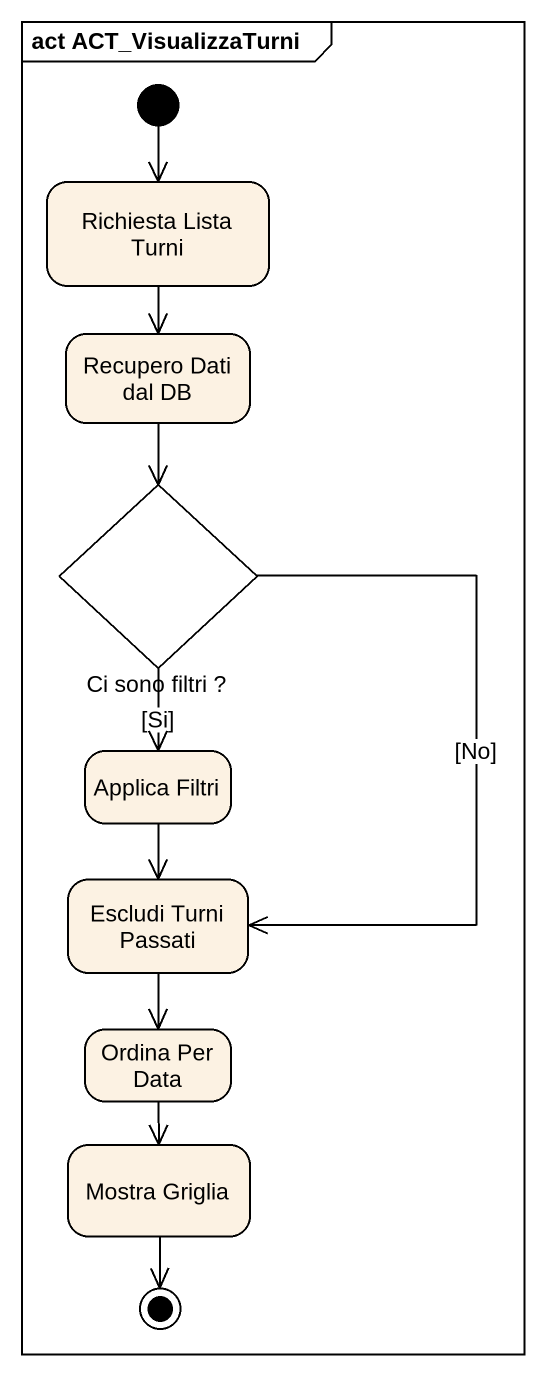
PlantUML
@startuml
mainframe act ACT_VisualizzaTurni
hide empty description
state "Richiesta Lista Turni" as Richiesta_Lista_Turni
state "Recupero Dati dal DB" as Recupero_Dati_dal_DB
state "Ci sono filtri ?" as Ci_sono_filtri <<choice>>
state "Applica Filtri" as Applica_Filtri
state "Escludi Turni Passati" as Escludi_Turni_Passati
state "Ordina Per Data" as Ordina_Per_Data
state "Mostra Griglia" as Mostra_Griglia
[*] --> Richiesta_Lista_Turni
Richiesta_Lista_Turni --> Recupero_Dati_dal_DB
Recupero_Dati_dal_DB --> Ci_sono_filtri
Ci_sono_filtri --> Applica_Filtri : [Si]
Ci_sono_filtri --> Escludi_Turni_Passati : [No]
Applica_Filtri --> Escludi_Turni_Passati
Escludi_Turni_Passati --> Ordina_Per_Data
Ordina_Per_Data --> Mostra_Griglia
Mostra_Griglia --> [*]
@enduml
